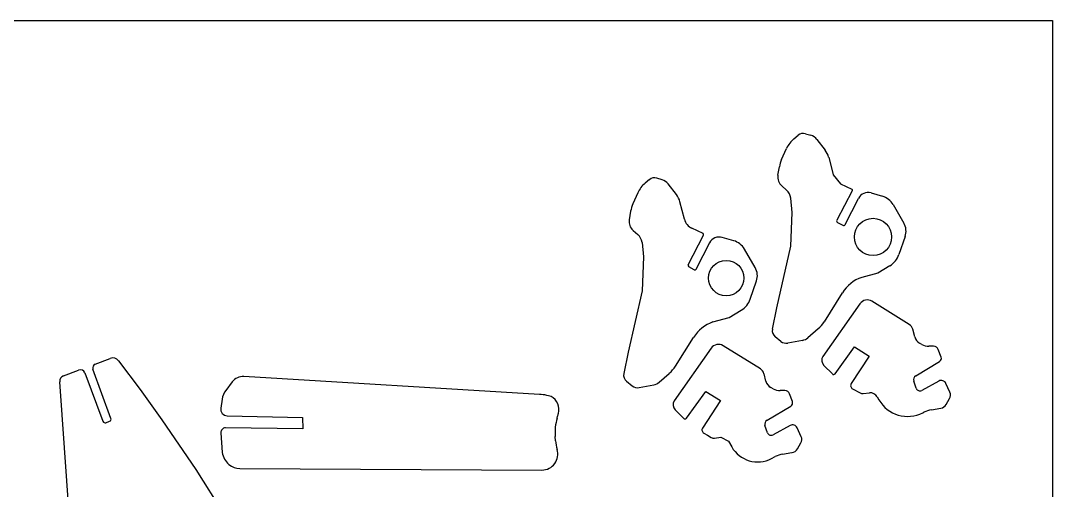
# Model space of a CAD drawing. Extents: x 0 to 611, y 0 to 482.
# Drawn here: x 250.7 to 610.6, y 318.2 to 482.1 of the extents above; entities that cross this region are included whole.
import ezdxf

# ---------------------------------------------------------------- set-up
doc = ezdxf.new("R2010")
doc.units = 0
doc.layers.add('CYAN', color=4, linetype='CONTINUOUS')

msp = doc.modelspace()

# ---------------------------------------------------------------- linework, layer by layer
at = {"layer": 'CYAN'}
for p, q in [((0, 482.07), (610.62, 482.07)), ((610.62, 482.07), (610.62, 0)), ((520.49, 440.87), (521.92, 442.09)), ((524.53, 442.61), (526.4, 442.09)), ((528.49, 440.63), (531.38, 436.91)), ((516.19, 433.67), (517.93, 437.5)), ((532.6, 434.41), (534.16, 428.29)), ((514.9, 428.11), (515.39, 431.03)), ((534.16, 428.29), (536.77, 425.12)), ((470.06, 426.58), (468.59, 425.4)), ((474.5, 426.55), (472.7, 427.14)), ((479.51, 421.37), (476.63, 425.09)), ((536.77, 425.12), (540.62, 423.28)), ((466.02, 422), (464.32, 418.17)), ((517.89, 422.97), (516.26, 424.39)), ((540.83, 422.69), (535.45, 412.43)), ((547.37, 421.96), (551.33, 420.82)), ((482.29, 412.78), (480.73, 418.87)), ((519.91, 415.15), (519.35, 420.12)), ((538.33, 410.94), (542.95, 420.01)), ((555.05, 417.89), (558.8, 411.43)), ((463.52, 415.53), (463.03, 412.61)), ((519.38, 403.36), (519.91, 415.15)), ((535.66, 411.67), (537.5, 410.7)), ((464.36, 408.89), (465.99, 407.47)), ((483.58, 396.9), (488.93, 407.18)), ((488.76, 407.78), (484.9, 409.62)), ((559.25, 406.73), (557.1, 400.44)), ((467.48, 404.62), (468.04, 399.64)), ((491.05, 404.51), (486.43, 395.44)), ((499.46, 405.28), (495.5, 406.42)), ((514.55, 381.91), (519.38, 403.36)), ((468.04, 399.64), (467.48, 387.82)), ((506.94, 395.92), (503.18, 402.35)), ((485.63, 395.16), (483.79, 396.2)), ((553.97, 396.55), (549.7, 393.98)), ((549.7, 393.98), (544.13, 392.48)), ((505.24, 384.94), (507.43, 391.23)), ((467.48, 387.82), (462.68, 366.38)), ((537.35, 387.06), (531.03, 377.01)), ((512.99, 374.41), (514.55, 381.91)), ((543.47, 383.3), (530.61, 364.91)), ((560.65, 376.07), (547.68, 384.14)), ((492.23, 376.94), (497.83, 378.47)), ((497.83, 378.47), (502.11, 381.05)), ((528.88, 374.51), (525.33, 371.38)), ((562.6, 371.77), (561.9, 374.37)), ((479.17, 361.51), (485.49, 371.56)), ((515.94, 370.16), (513.96, 371.73)), ((491.61, 367.76), (478.75, 349.37)), ((508.78, 360.57), (495.82, 368.63)), ((523.49, 370.51), (518.34, 369.54)), ((534.82, 358.87), (541.63, 368.22)), ((541.63, 368.22), (546.74, 364.99)), ((565.13, 369.12), (564.33, 369.54)), ((569.17, 368.5), (567.56, 368.5)), ((571.84, 364.67), (570.83, 367.35)), ((276.74, 362.17), (282.02, 364.22)), ((462.68, 366.38), (461.12, 358.9)), ((546.74, 364.99), (540.45, 355.43)), ((265.69, 358.13), (270.97, 360.16)), ((282.23, 343.26), (275.98, 360.47)), ((284.91, 363.42), (292.42, 353.41)), ((530.89, 361.79), (533.88, 358.8)), ((562.97, 358.17), (571.28, 363.14)), ((273.16, 359.15), (279.42, 342.29)), ((431.68, 351.67), (328.54, 357.86)), ((473.46, 355.88), (477.01, 359)), ((510.7, 356.26), (510.04, 358.87)), ((571.04, 356.3), (565.06, 353.03)), ((269.02, 289.87), (264.4, 356.09)), ((292.42, 353.41), (299.96, 342.77)), ((324.58, 356.02), (322.31, 353.06)), ((462.1, 356.23), (464.04, 354.62)), ((466.48, 354.04), (471.62, 354.97)), ((482.95, 343.36), (489.77, 352.72)), ((489.77, 352.72), (494.87, 349.48)), ((513.26, 353.62), (512.43, 354.04)), ((517.3, 352.96), (515.7, 352.99)), ((540.94, 353.62), (543.55, 352.16)), ((563.15, 353.79), (562.28, 356.26)), ((574.9, 352.4), (573.47, 355.49)), ((321.03, 350.04), (320.54, 346.87)), ((434.91, 351.19), (434.29, 351.32)), ((494.87, 349.48), (488.59, 339.92)), ((519.94, 349.13), (518.93, 351.85)), ((544.62, 351.95), (546.81, 352.19)), ((549.49, 350.8), (550.12, 349.76)), ((573.61, 348.13), (574.79, 350.21)), ((438.32, 345.07), (438.42, 345.8)), ((479.03, 346.32), (482.02, 343.3)), ((511.11, 342.67), (519.42, 347.6)), ((568.43, 346.28), (571.7, 346.84)), ((280.49, 341.77), (281.78, 342.32)), ((299.96, 342.77), (311.89, 325.49)), ((322.8, 344.23), (349.05, 343.61)), ((349.05, 343.61), (349.15, 339.64)), ((437.87, 343.36), (438.04, 343.99)), ((565.45, 345.24), (565.82, 345.45)), ((349.15, 339.64), (322.21, 339.99)), ((511.28, 338.25), (510.38, 340.76)), ((519.17, 340.79), (513.2, 337.52)), ((523.03, 336.9), (521.57, 339.99)), ((320.58, 338.22), (321.03, 331.37)), ((437.35, 335.47), (437.21, 337)), ((489.07, 338.11), (490.36, 337.39)), ((490.36, 337.39), (491.65, 336.62)), ((492.76, 336.41), (494.95, 336.69)), ((494.95, 336.69), (497.62, 335.3)), ((497.62, 335.3), (498.77, 333.35)), ((521.71, 332.62), (522.93, 334.71)), ((516.53, 330.78), (519.8, 331.34)), ((512.64, 329.25), (513.96, 329.95)), ((311.89, 325.49), (321.55, 310.06)), ((327.18, 325.84), (432.55, 325.25))]:
    msp.add_line(p, q, dxfattribs=at)
for centre, radius in [((548.06, 406.6), 6.5), ((496.86, 392.24), 6.19)]:
    msp.add_circle(centre, radius, dxfattribs=at)
for centre, radius, start, end in [((523.72, 439.89), 2.84, 73.3311, 129.2888), ((526.47, 433.66), 9.37, 129.6352, 155.7815), ((525.17, 438.09), 4.18, 37.329, 72.8197), ((525.94, 432.72), 6.86, 14.2608, 37.6538), ((525.96, 429.28), 10.72, 155.7888, 170.5739), ((474.57, 418.2), 9.36, 129.712, 156.0647), ((471.9, 424.39), 2.86, 73.7929, 130.0763), ((473.3, 422.54), 4.19, 37.4917, 73.354), ((518.86, 427.45), 4.02, 170.495, 229.5602), ((474.05, 417.16), 6.89, 14.3014, 37.6132), ((515, 419.69), 4.37, 5.6218, 48.5648), ((540.46, 422.89), 0.422, 331.9201, 67.3875), ((546.33, 418.33), 3.78, 74.1208, 153.5294), ((474.08, 413.76), 10.71, 155.659, 170.4652), ((549.51, 414.67), 6.41, 30.2036, 73.4983), ((466.99, 411.92), 4.02, 170.191, 229.0463), ((486.96, 413.98), 4.82, 194.3553, 244.7191), ((535.93, 412.16), 0.559, 150.4077, 240.4077), ((537.8, 411.21), 0.591, 238.8232, 333.2853), ((553.9, 408.59), 5.67, 340.9158, 30.0409), ((463.12, 404.15), 4.39, 6.1456, 49.1824), ((488.56, 407.4), 0.428, 330.0783, 62.5754), ((494.42, 402.8), 3.78, 73.4116, 153.116), ((497.63, 399.11), 6.44, 30.2866, 73.4153), ((550.22, 402.77), 7.27, 301.1263, 341.2743), ((484.09, 396.68), 0.562, 156.4584, 237.1213), ((502.07, 393.05), 5.65, 341.249, 30.5783), ((485.9, 395.69), 0.593, 243.1712, 334.7218), ((548.51, 380.07), 13.16, 109.4019, 147.9177), ((498.35, 387.27), 7.27, 301.1263, 341.2743), ((546.02, 381.49), 3.12, 57.8792, 144.552), ((496.62, 364.54), 13.16, 109.47, 147.775), ((515.63, 373.85), 2.7, 168.129, 231.796), ((521.36, 383.15), 11.45, 310.9878, 327.5611), ((559.16, 373.67), 2.83, 14.3975, 58.3024), ((522.83, 374.28), 3.82, 279.8363, 310.7276), ((566, 372.63), 3.51, 194.2471, 241.5883), ((494.17, 365.98), 3.12, 58.1994, 145.174), ((517.83, 372.5), 3, 231.0348, 279.8167), ((567.59, 373.64), 5.15, 241.4931, 269.7032), ((569.19, 366.74), 1.75, 20.2338, 90.7841), ((282.95, 361.93), 2.47, 37.1503, 111.9367), ((532.59, 363.52), 2.42, 144.7917, 225.5178), ((570.66, 364.24), 1.26, 299.8342, 20.0914), ((271.56, 358.55), 1.71, 20.379, 110.1902), ((277.22, 360.93), 1.33, 111.1467, 200.3307), ((469.52, 367.65), 11.43, 310.8854, 327.5059), ((507.28, 358.15), 2.84, 14.4971, 58.2027), ((266.41, 356.25), 2.02, 111.1221, 184.6559), ((328.31, 353.17), 4.7, 87.2384, 142.6527), ((463.76, 358.34), 2.69, 168.0427, 231.8823), ((534.32, 359.23), 0.617, 224.4924, 323.5744), ((563.78, 356.8), 1.59, 120.5804, 199.656), ((571.89, 354.8), 1.73, 23.75, 119.7191), ((327.48, 349.09), 6.52, 142.4069, 171.5806), ((465.9, 357), 3.02, 231.9146, 280.9446), ((470.9, 358.76), 3.85, 280.736, 311.6451), ((514.13, 357.15), 3.54, 194.4419, 241.3935), ((515.72, 358.14), 5.14, 241.482, 269.7824), ((517.32, 351.22), 1.74, 21.1118, 90.6407), ((541.55, 354.75), 1.29, 148.5807, 241.4474), ((564.43, 354.23), 1.36, 198.8596, 297.7235), ((430.76, 334.86), 16.84, 77.9205, 86.8902), ((433.59, 346.49), 4.88, 351.8251, 74.3392), ((480.75, 348.02), 2.42, 145.9346, 224.6166), ((518.78, 348.67), 1.24, 300.6733, 21.6498), ((544.41, 353.72), 1.79, 241.1102, 276.7628), ((547.08, 349.44), 2.76, 29.4433, 95.5917), ((560.16, 355.57), 11.6, 210.0441, 297.1137), ((572.75, 351.41), 2.37, 329.5683, 24.7852), ((322.84, 346.55), 2.32, 171.9376, 269.0932), ((569.74, 337.71), 8.67, 98.6334, 116.8082), ((571.31, 349.48), 2.67, 278.4434, 329.4342), ((280.22, 342.56), 0.844, 199.0787, 289.0787), ((281.53, 343.02), 0.748, 290.1927, 18.739), ((454.76, 338.39), 17.61, 163.6161, 184.5347), ((426.26, 347.57), 12.32, 343.0716, 348.2576), ((482.46, 343.68), 0.587, 220.9322, 327.1347), ((511.88, 341.28), 1.59, 118.9125, 199.1091), ((322.24, 338.32), 1.67, 91.0821, 183.5637), ((489.65, 339.24), 1.26, 147.1471, 242.881), ((520, 339.28), 1.73, 24.4688, 118.7473), ((451.23, 336.49), 13.92, 184.2024, 196.7311), ((492.52, 338.18), 1.79, 240.9003, 277.6735), ((512.56, 338.74), 1.37, 200.794, 297.6615), ((520.87, 335.9), 2.38, 329.9616, 24.7051), ((328.16, 332.65), 7.24, 190.2233, 228.8751), ((432.55, 330.85), 5.59, 269.9809, 16.9978), ((507.86, 338.57), 10.48, 209.8768, 297.1618), ((519.41, 333.98), 2.67, 278.4434, 329.4342), ((517.9, 322.18), 8.71, 99.0139, 116.8917), ((327.21, 331.9), 6.05, 230.8936, 269.6953)]:
    msp.add_arc(centre, radius, start, end, dxfattribs=at)

doc.saveas('drawing.dxf')
